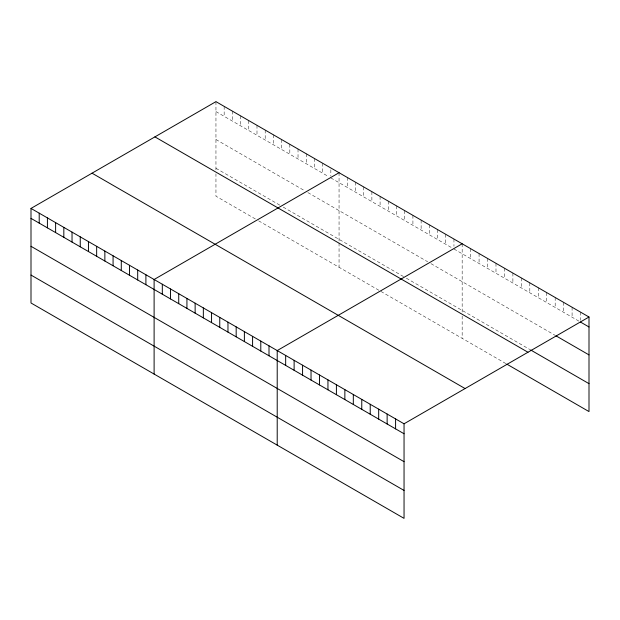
<?xml version="1.0" encoding="UTF-8"?>
<svg xmlns="http://www.w3.org/2000/svg" width="620" height="620" viewBox="0 0 620 620"><rect width="100%" height="100%" fill="white"/><g stroke="black" fill="none" stroke-linecap="round" stroke-linejoin="round"><path stroke-width="0.46" stroke-dasharray="3.1 2.33" d="M215.954 101.641L215.954 170.143M215.954 111.592L328.391 176.506M330.847 177.932L452.313 248.054M453.956 249.008L579.01 321.199M215.954 139.516L304.591 190.689M307.869 192.588L427.692 261.764M430.978 263.655L555.179 335.366M215.954 168.284L279.969 205.243M283.247 207.134L404.713 277.264M406.356 278.21L529.813 349.486M255.347 218.945L215.954 196.199L215.954 173.864M258.633 220.844L380.091 290.966M380.913 291.439L505.982 363.646M580.545 312.131L580.545 320.276M572.089 307.249L572.089 317.208M563.634 302.374L563.634 312.325M555.179 297.492L555.179 307.442M546.724 292.609L546.724 302.56M538.269 287.726L538.269 297.678M529.813 282.844L529.813 292.795M521.35 277.962L521.35 287.92M512.895 273.079L512.895 283.038M504.44 268.197L504.44 278.155M495.985 263.314L495.985 273.273M487.529 258.431L487.529 268.39M479.074 253.549L479.074 263.508M470.619 248.667L470.619 258.625M462.164 243.784L462.164 312.294M462.164 316.014L462.164 338.349M453.956 239.049L453.956 246.287M445.749 234.313L445.749 244.264M437.542 229.571L437.542 239.529M429.335 224.835L429.335 234.786M421.127 220.1L421.127 230.051M412.92 215.357L412.92 225.316M404.713 210.622L404.713 220.573M396.506 205.879L396.506 215.838M388.298 201.144L388.298 211.102M380.091 196.408L380.091 206.359M371.884 191.665L371.884 201.624M363.676 186.93L363.676 196.881M355.469 182.187L355.469 192.146M347.262 177.452L347.262 187.411M339.055 172.717L339.055 242.149M339.055 243.079L339.055 267.274M330.847 169.787L330.847 176.119M322.64 163.238L322.64 173.189M314.441 158.495L314.441 168.454M306.233 153.76L306.233 163.719M298.026 149.025L298.026 158.976M289.819 144.282L289.819 154.241M281.612 139.547L281.612 149.498M273.404 134.804L273.404 144.762M265.197 130.068L265.197 140.027M256.99 125.333L256.99 135.284M248.783 120.59L248.783 130.549M240.576 115.855L240.576 125.806M232.368 111.112L232.368 121.07M224.161 106.376L224.161 116.335"/><path stroke-width="0.93" d="M31 208.421L404.046 423.801L404.046 518.359L31 302.986L31 208.421L215.954 101.641L589 317.014L589 411.579L506.749 364.095M339.055 172.717L154.109 279.496L154.109 374.062M462.164 243.784L277.21 350.571L277.21 445.137M404.046 423.801L589 317.014M580.545 322.09L589 326.972M555.946 335.808L589 354.896M530.581 349.928L589 383.656M154.915 136.881L527.969 352.253M92.031 173.181L465.085 388.562M31 218.379L404.046 433.752M31 246.295L404.046 461.675M31 275.063L404.046 490.443M395.591 418.918L395.591 428.87M387.136 414.036L387.136 423.987M378.68 409.154L378.68 419.104M370.225 404.271L370.225 414.222M361.77 399.389L361.77 409.347M353.315 394.506L353.315 404.465M344.86 389.624L344.86 399.582M336.404 384.741L336.404 394.7M327.949 379.858L327.949 389.817M319.494 374.976L319.494 384.935M311.031 370.094L311.031 380.052M302.576 365.211L302.576 375.17M294.12 360.336L294.12 370.287M285.665 355.454L285.665 365.405M269.002 345.828L269.002 355.787M260.795 341.093L260.795 351.052M252.588 336.358L252.588 346.309M244.381 331.615L244.381 341.574M236.174 326.88L236.174 336.831M227.966 322.137L227.966 332.095M219.759 317.401L219.759 327.36M211.552 312.666L211.552 322.617M203.345 307.923L203.345 317.882M195.137 303.188L195.137 313.139M186.93 298.445L186.93 308.404M178.731 293.71L178.731 303.668M170.523 288.974L170.523 298.925M162.316 284.231L162.316 294.19M145.901 274.753L145.901 284.712M137.694 270.018L137.694 279.976M129.487 265.283L129.487 275.233M121.28 260.54L121.28 270.498M113.073 255.804L113.073 265.755M104.865 251.061L104.865 261.02M96.658 246.326L96.658 256.285M88.451 241.591L88.451 251.542M80.244 236.848L80.244 246.806M72.036 232.113L72.036 242.063M63.829 227.377L63.829 237.328M55.622 222.634L55.622 232.593M47.415 217.899L47.415 227.85M39.207 213.156L39.207 223.115"/></g></svg>
